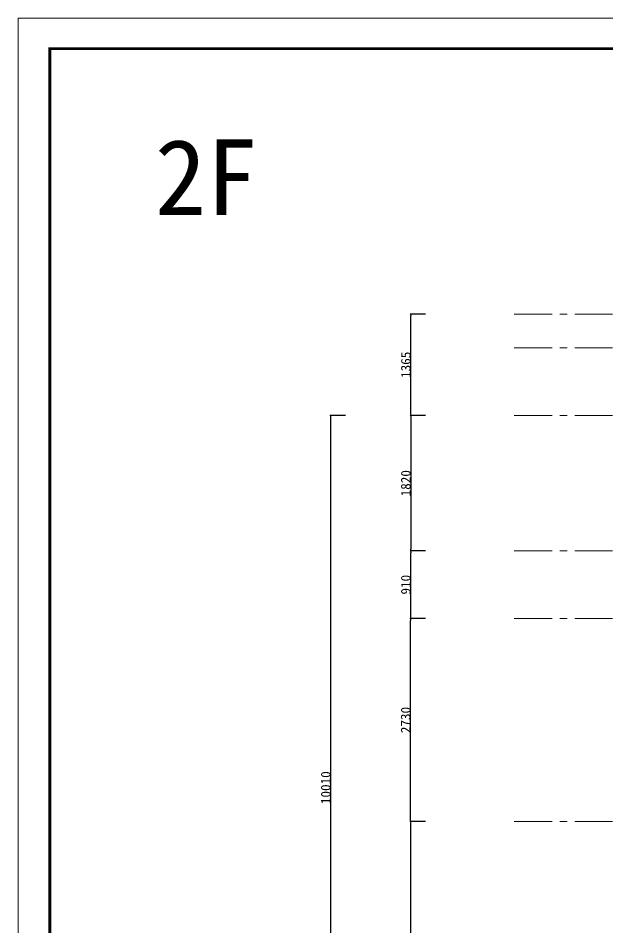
# Model space of a CAD drawing. Header units: millimetres. Extents: x -63086 to 144078, y -129912 to 13382.
# Drawn here: x 72776 to 80700, y -20564 to -8329 of the extents above; entities that cross this region are included whole.
import ezdxf

# ---------------------------------------------------------------- set-up
doc = ezdxf.new("R2010")
doc.units = ezdxf.units.MM
doc.linetypes.add('CENTERX2', pattern=[101.6, 63.5, -12.7, 12.7, -12.7])
doc.layers.get('0').update_dxf_attribs({"lineweight": 0})
for name, color, linetype, lineweight in [('001壁芯', 7, 'CENTERX2', 0), ('002寸法', 7, 'Continuous', 0), ('01用紙枠', 7, 'Continuous', 5)]:
    doc.layers.add(name, color=color, linetype=linetype, lineweight=lineweight)
doc.layers.add('文字', color=7, linetype='Continuous')
doc.styles.get("Standard").update_dxf_attribs({"font": 'MS Mincho.ttf'})
doc.styles.add('小岩', font='MS Mincho.ttf', dxfattribs={"height": 150})
doc.dimstyles.new('寸法', dxfattribs={"dimtxt": 70, "dimasz": 25, "dimexe": 1.5, "dimexo": 200, "dimtad": 1, "dimdec": 0, "dimtxsty": 'Standard', "dimblk": 'DOT', "dimcen": 2.5, "dimadec": 0, "dimazin": 0, "dimtfac": 1, "dimtdec": 0, "dimtmove": 0, "dimatfit": 3, "dimfxl": 200, "dimfxlon": 1, "dimarcsym": 0})

# ---------------------------------------------------------------- blocks, each defined once
blk = doc.blocks.new('_Dot')
at = {"color": 0, "linetype": 'ByBlock', "lineweight": -2}
blk.add_line((-0.5, 0), (-1, 0), dxfattribs=at)
at = {"color": 0, "linetype": 'ByBlock', "const_width": 0.5}
blk.add_lwpolyline([(-0.25, 0, 1), (0.25, 0, 1)], format="xyb", close=True, dxfattribs=at)
blk = doc.blocks.new('*D743')
at = {"layer": '002寸法', "color": 0, "lineweight": -2, "transparency": 16777216}
for p, q in [((77175, -13674), (76974, -13674)), ((76975, -13699), (76975, -23659)), ((77175, -23684), (76974, -23684))]:
    blk.add_line(p, q, dxfattribs=at)
at = {"layer": 'Defpoints', "color": 0, "transparency": 16777216}
for p in [(78052, -13674), (76975, -23684), (78053, -23684)]:
    blk.add_point(p, dxfattribs=at)
at = {"layer": '002寸法', "color": 0, "lineweight": -2, "transparency": 16777216, "xscale": 25, "yscale": 25, "zscale": 25}
for p, rotation in [((76975, -13674), 90), ((76975, -23684), 270)]:
    blk.add_blockref('_Dot', p, dxfattribs=dict(at, rotation=rotation))
at = {"layer": '002寸法', "color": 0, "transparency": 16777216, "insert": (76910, -18679), "char_height": 130, "attachment_point": 5, "rotation": 90}
blk.add_mtext('10010', dxfattribs=at)
blk = doc.blocks.new('*D755')
at = {"layer": '002寸法', "color": 0, "lineweight": -2, "transparency": 16777216}
for p, q in [((78252, -12309), (78050, -12309)), ((78052, -13649), (78052, -12334)), ((78252, -13674), (78050, -13674))]:
    blk.add_line(p, q, dxfattribs=at)
at = {"layer": 'Defpoints', "color": 0, "transparency": 16777216}
for p in [(78052, -12309), (79444, -12309), (79444, -13674)]:
    blk.add_point(p, dxfattribs=at)
at = {"layer": '002寸法', "color": 0, "lineweight": -2, "transparency": 16777216, "xscale": 25, "yscale": 25, "zscale": 25}
for p, rotation in [((78052, -12309), 90), ((78052, -13674), 270)]:
    blk.add_blockref('_Dot', p, dxfattribs=dict(at, rotation=rotation))
at = {"layer": '002寸法', "color": 0, "transparency": 16777216, "insert": (77986, -12991), "char_height": 130, "attachment_point": 5, "rotation": 90}
blk.add_mtext('1365', dxfattribs=at)
blk = doc.blocks.new('*D759')
at = {"layer": '002寸法', "color": 0, "lineweight": -2, "transparency": 16777216}
for p, q in [((78252, -13674), (78050, -13674)), ((78052, -13699), (78052, -15469)), ((78252, -15494), (78050, -15494))]:
    blk.add_line(p, q, dxfattribs=at)
at = {"layer": 'Defpoints', "color": 0, "transparency": 16777216}
for p in [(79444, -13674), (78052, -15494), (79444, -15494)]:
    blk.add_point(p, dxfattribs=at)
at = {"layer": '002寸法', "color": 0, "lineweight": -2, "transparency": 16777216, "xscale": 25, "yscale": 25, "zscale": 25}
for p, rotation in [((78052, -13674), 90), ((78052, -15494), 270)]:
    blk.add_blockref('_Dot', p, dxfattribs=dict(at, rotation=rotation))
at = {"layer": '002寸法', "color": 0, "transparency": 16777216, "insert": (77986, -14584), "char_height": 130, "attachment_point": 5, "rotation": 90}
blk.add_mtext('1820', dxfattribs=at)
blk = doc.blocks.new('*D760')
at = {"layer": '002寸法', "color": 0, "lineweight": -2, "transparency": 16777216}
for p, q in [((78252, -15494), (78050, -15494)), ((78052, -16379), (78052, -15519)), ((78252, -16404), (78050, -16404))]:
    blk.add_line(p, q, dxfattribs=at)
at = {"layer": 'Defpoints', "color": 0, "transparency": 16777216}
for p in [(78052, -15494), (79444, -15494), (79444, -16404)]:
    blk.add_point(p, dxfattribs=at)
at = {"layer": '002寸法', "color": 0, "lineweight": -2, "transparency": 16777216, "xscale": 25, "yscale": 25, "zscale": 25}
for p, rotation in [((78052, -15494), 90), ((78052, -16404), 270)]:
    blk.add_blockref('_Dot', p, dxfattribs=dict(at, rotation=rotation))
at = {"layer": '002寸法', "color": 0, "transparency": 16777216, "insert": (77986, -15949), "char_height": 130, "attachment_point": 5, "rotation": 90}
blk.add_mtext('910', dxfattribs=at)
blk = doc.blocks.new('*D761')
at = {"layer": '002寸法', "color": 0, "lineweight": -2, "transparency": 16777216}
for p, q in [((78250, -16404), (78049, -16404)), ((78050, -19109), (78050, -16429)), ((78250, -19134), (78049, -19134))]:
    blk.add_line(p, q, dxfattribs=at)
at = {"layer": 'Defpoints', "color": 0, "transparency": 16777216}
for p in [(78050, -16404), (79444, -16404), (79444, -19134)]:
    blk.add_point(p, dxfattribs=at)
at = {"layer": '002寸法', "color": 0, "lineweight": -2, "transparency": 16777216, "xscale": 25, "yscale": 25, "zscale": 25}
for p, rotation in [((78050, -16404), 90), ((78050, -19134), 270)]:
    blk.add_blockref('_Dot', p, dxfattribs=dict(at, rotation=rotation))
at = {"layer": '002寸法', "color": 0, "transparency": 16777216, "insert": (77984, -17769), "char_height": 130, "attachment_point": 5, "rotation": 90}
blk.add_mtext('2730', dxfattribs=at)
blk = doc.blocks.new('*D744')
at = {"layer": '002寸法', "color": 0, "lineweight": -2, "transparency": 16777216}
for p, q in [((78249, -19134), (78047, -19134)), ((78049, -19159), (78049, -23659)), ((78249, -23684), (78047, -23684))]:
    blk.add_line(p, q, dxfattribs=at)
at = {"layer": 'Defpoints', "color": 0, "transparency": 16777216}
for p in [(79444, -19134), (78049, -23684), (79444, -23684)]:
    blk.add_point(p, dxfattribs=at)
at = {"layer": '002寸法', "color": 0, "lineweight": -2, "transparency": 16777216, "xscale": 25, "yscale": 25, "zscale": 25}
for p, rotation in [((78049, -19134), 90), ((78049, -23684), 270)]:
    blk.add_blockref('_Dot', p, dxfattribs=dict(at, rotation=rotation))
at = {"layer": '002寸法', "color": 0, "transparency": 16777216, "insert": (77983, -21409), "char_height": 130, "attachment_point": 5, "rotation": 90}
blk.add_mtext('4550', dxfattribs=at)

msp = doc.modelspace()

# ---------------------------------------------------------------- linework, layer by layer
at = {"layer": '001壁芯', "ltscale": 8}
for p, q in [((79443.8784, -12308.8749), (88170.8022, -12308.8749)), ((79443.8784, -12763.8749), (84985.8022, -12763.8749)), ((79443.8784, -12763.8749), (84985.8022, -12763.8749)), ((79443.8784, -13673.8749), (82328.3022, -13673.8749)), ((79443.8784, -13673.8749), (82328.3022, -13673.8749)), ((79443.8784, -15493.8749), (84618.3022, -15493.8749)), ((79443.8784, -16403.8749), (82328.3022, -16403.8749)), ((79443.8784, -19133.8749), (86438.3022, -19133.8749))]:
    msp.add_line(p, q, dxfattribs=at)
at = {"layer": '01用紙枠'}
msp.add_lwpolyline([(72775.938, -8328.8045), (72775.938, -29966.5296), (103374.7412, -29966.5296), (103374.7412, -8328.8045)], close=True, dxfattribs=at)
msp.add_lwpolyline([(72775.938, -8328.8045), (72775.938, -29966.5296), (103374.7412, -29966.5296), (103374.7412, -8328.8045)], close=True, dxfattribs=at)
at = {"layer": '01用紙枠', "const_width": 36.4271}
msp.add_lwpolyline([(73201.0713, -29556.6026), (102949.6078, -29556.6026), (102949.6078, -8738.7315), (73201.0713, -8738.7315)], close=True, dxfattribs=at)
msp.add_lwpolyline([(73201.0713, -29556.6026), (102949.6078, -29556.6026), (102949.6078, -8738.7315), (73201.0713, -8738.7315)], close=True, dxfattribs=at)
msp.add_lwpolyline([(73201.0713, -29556.6026), (102949.6078, -29556.6026), (102949.6078, -8738.7315), (73201.0713, -8738.7315)], close=True, dxfattribs=at)
at = {"layer": '01用紙枠', "lineweight": 5, "const_width": 36.4271}
msp.add_lwpolyline([(73201.0713, -29556.6026), (102949.6078, -29556.6026), (102949.6078, -8738.7315), (73201.0713, -8738.7315)], close=True, dxfattribs=at)
msp.add_lwpolyline([(73201.0713, -29556.6026), (102949.6078, -29556.6026), (102949.6078, -8738.7315), (73201.0713, -8738.7315)], close=True, dxfattribs=at)

# ---------------------------------------------------------------- texts
at = {"layer": '文字', "ltscale": 10, "insert": (74611.6854, -9958.217), "char_height": 1016.51995, "attachment_point": 1, "style": '小岩'}
msp.add_mtext_dynamic_manual_height_columns('2F', width=12486.983896, gutter_width=5082.5998, heights=[0], dxfattribs=at)

# ---------------------------------------------------------------- dimensions: what is measured, and where the dimension line sits
at = {"layer": '002寸法'}
for base, p1, p2, picture, middle in [((78051.5883, -12308.8749), (79443.8784, -13673.8749), (79443.8784, -12308.8749), '*D755', (77985.9633, -12991.3749)), ((76975.1932, -23683.8749), (78051.5883, -13673.8749), (78053.0883, -23683.8749), '*D743', (76909.5682, -18678.8749)), ((78051.5883, -15493.8749), (79443.8784, -13673.8749), (79443.8784, -15493.8749), '*D759', (77985.9633, -14583.8749)), ((78051.5883, -15493.8749), (79443.8784, -16403.8749), (79443.8784, -15493.8749), '*D760', (77985.9633, -15948.8749)), ((78050.0883, -16403.8749), (79443.8784, -19133.8749), (79443.8784, -16403.8749), '*D761', (77984.4633, -17768.8749)), ((78048.5883, -23683.8749), (79443.8784, -19133.8749), (79443.8784, -23683.8749), '*D744', (77982.9633, -21408.8749))]:
    dim = msp.add_linear_dim(base=base, p1=p1, p2=p2, angle=90, dimstyle='寸法', override={"dimtxt": 130}, dxfattribs=at)
    dim.commit()
    dim.dimension.update_dxf_attribs({"geometry": picture, "text_midpoint": middle})

doc.saveas('drawing.dxf')
